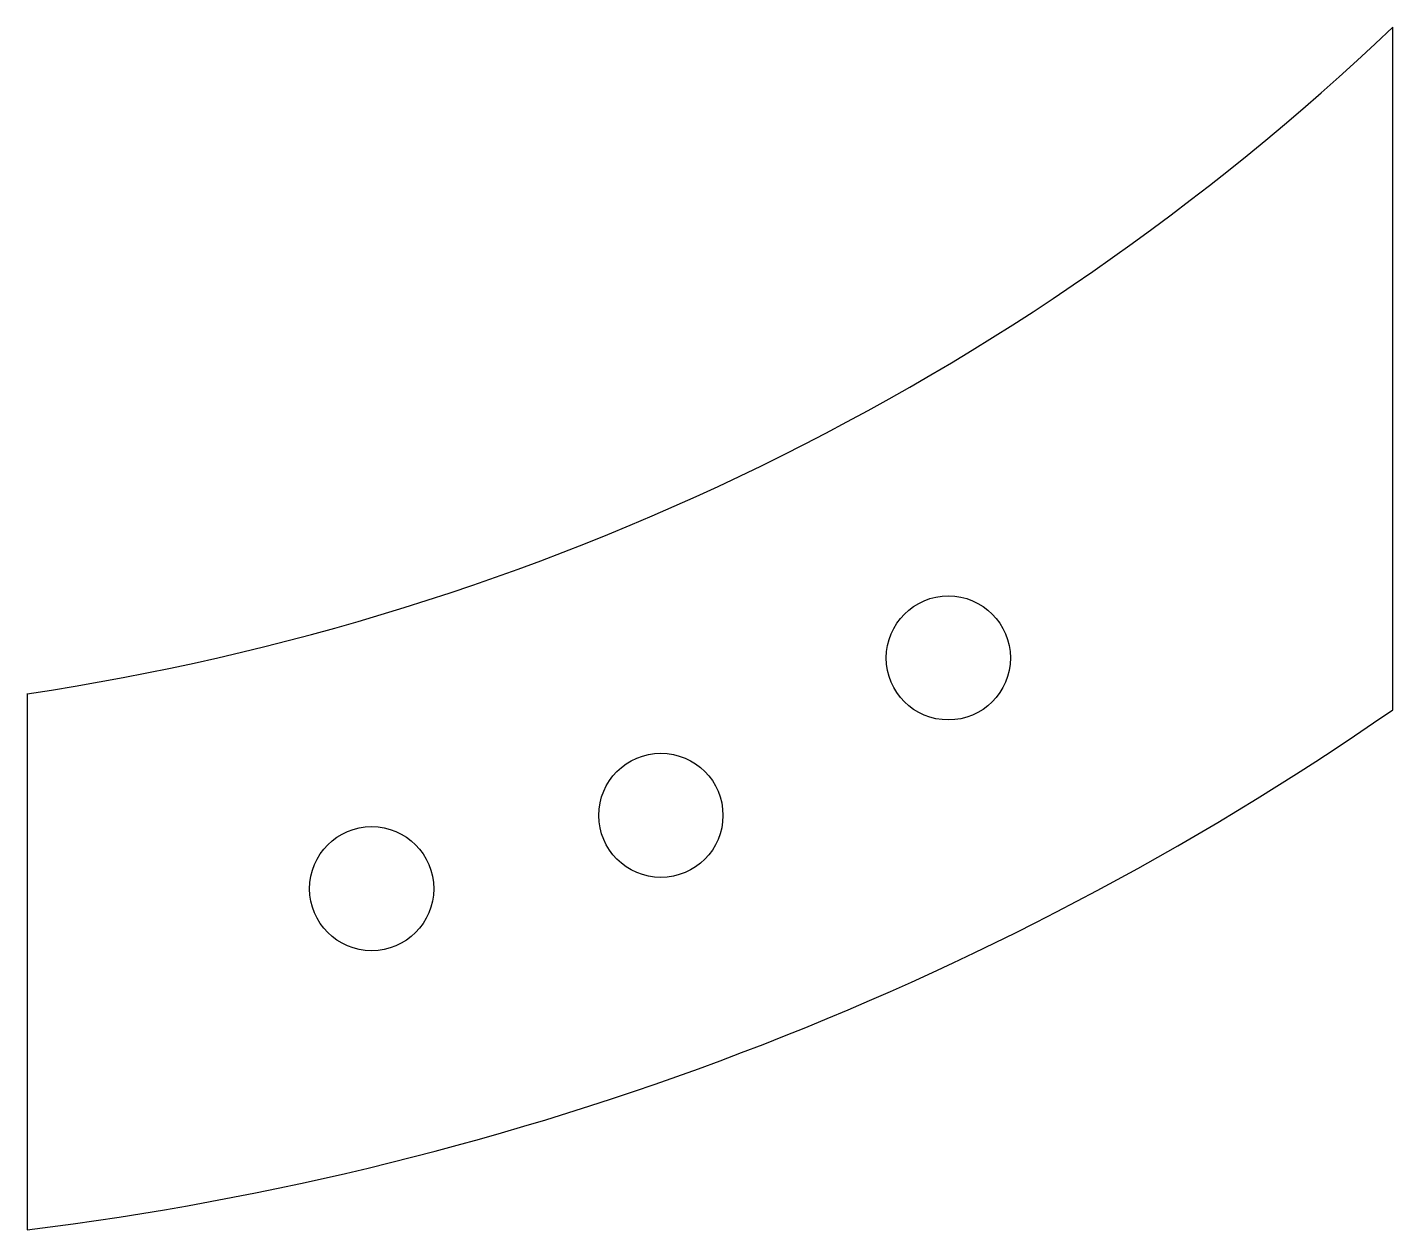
# Model space of a CAD drawing. Extents: x 6 to 226, y 4 to 198.
import ezdxf

# ---------------------------------------------------------------- set-up
doc = ezdxf.new("R2010")
doc.units = 0
doc.layers.get('0').update_dxf_attribs({"linetype": 'CONTINUOUS'})

msp = doc.modelspace()

# ---------------------------------------------------------------- linework, layer by layer
at = {"color": 7, "linetype": 'CONTINUOUS'}
for p, q in [((225.83, 87.6), (225.83, 197.6)), ((5.83, 90.21), (5.83, 3.83))]:
    msp.add_line(p, q, dxfattribs=at)
for centre in [(154.23, 95.97), (107.91, 70.6), (61.31, 58.78)]:
    msp.add_circle(centre, 10, dxfattribs=at)
for radius, start, end in [(406.4, 278.4898, 313.5487), (492, 277.0045, 304.6877)]:
    msp.add_arc((-54.17, 492.15), radius, start, end, dxfattribs=at)

doc.saveas('drawing.dxf')
